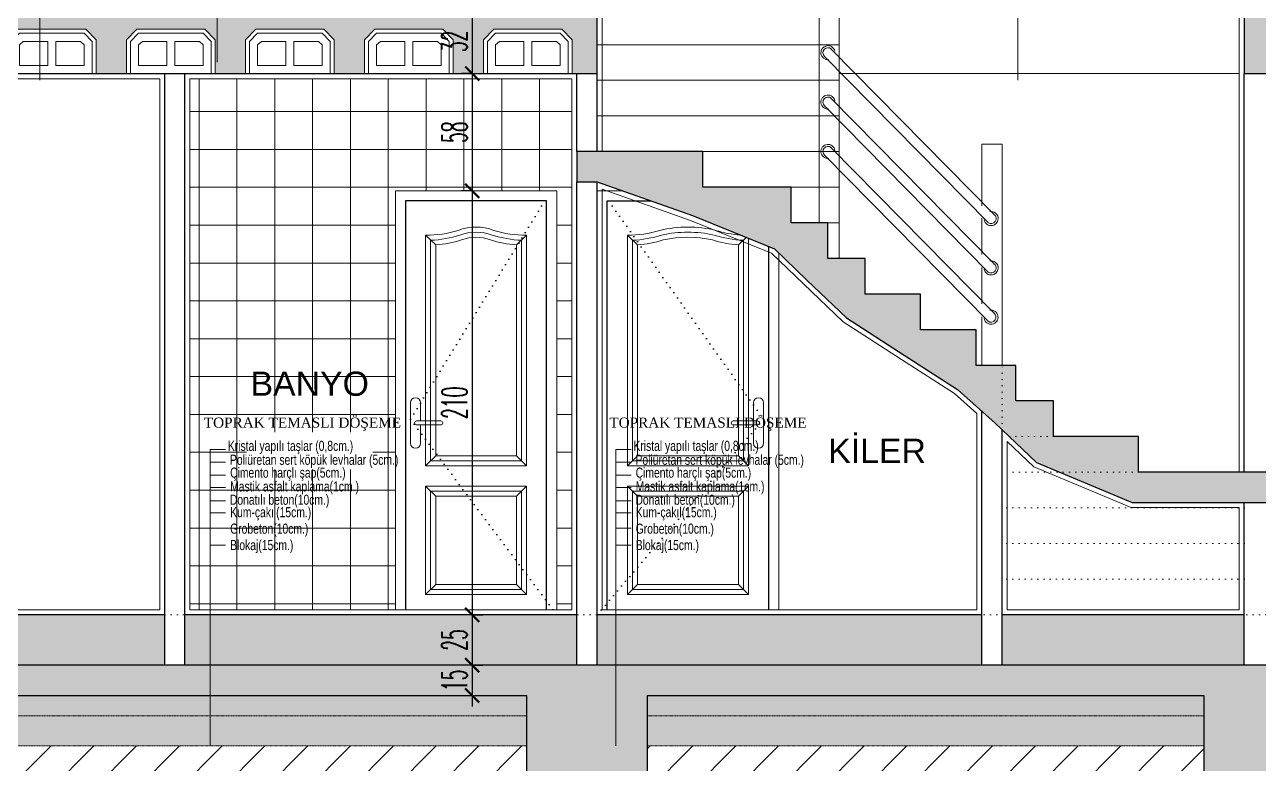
# Model space of a CAD drawing. Extents: x 775040 to 808375, y 4159409 to 4163651.
# Drawn here: x 792152 to 792764, y 4162005 to 4162371 of the extents above; entities that cross this region are included whole.
import ezdxf

# ---------------------------------------------------------------- set-up
doc = ezdxf.new("R2010")
doc.units = 0
doc.header["$MEASUREMENT"] = 0
doc.header["$PDMODE"] = 3
for name, pattern in [('ACAD_ISO07W100', [3, 0, -3]), ('DASHED2', [0.1875, 0.125, -0.0625]), ('DOT3', [0.06, 0, -0.06]), ('DUZ', [500, 500])]:
    doc.linetypes.add(name, pattern=pattern)
doc.layers.get('0').update_dxf_attribs({"linetype": 'DUZ'})
doc.layers.add('GÖRÜNÜŞ7', color=1, linetype='Continuous')
doc.layers.add('IZDOT', color=3, linetype='DOT3')
for name, color, linetype, lineweight in [('kapı', 3, 'Continuous', 9), ('Z_ duvar', 7, 'Continuous', 30), ('Z_asmolen', 53, 'Continuous', 9), ('Z_g3', 3, 'Continuous', 13), ('Z_izdot', 42, 'ACAD_ISO07W100', 9), ('Z_iç ölçü dikey', 111, 'Continuous', 25), ('Z_kesit döşeme', 5, 'Continuous', 30), ('Z_kolon tarama', 171, 'Continuous', 5), ('Z_sıva', 241, 'Continuous', 5), ('Z_tarama', 8, 'Continuous', 5), ('Z_yazı', 4, 'Continuous', 20)]:
    doc.layers.add(name, color=color, linetype=linetype, lineweight=lineweight)
doc.styles.add('10', font='swisscl.ttf', dxfattribs={"height": 10})
doc.styles.add('ARIAL', font='ariblk.ttf', dxfattribs={"height": 1})
doc.styles.add('OLCUIC', font='ROMANS.SHX', dxfattribs={"width": 0.5})
doc.styles.add('ÖLÇÜ', font='times.ttf', dxfattribs={"height": 15})
doc.dimstyles.new('ölçü 50', dxfattribs={"dimtxt": 12.5, "dimasz": 7, "dimexe": 5.3, "dimexo": 5, "dimgap": 2.5, "dimtad": 1, "dimdec": 0, "dimzin": 9, "dimdsep": 46, "dimtxsty": 'OLCUIC', "dimblk1": 'ARCHTICK', "dimblk2": 'ARCHTICK', "dimsah": 1, "dimcen": 0, "dimdle": 5.5, "dimadec": 0, "dimazin": 0, "dimtfac": 1, "dimtdec": 0, "dimtix": 1, "dimtofl": 0, "dimtmove": 1, "dimatfit": 3, "dimldrblk": 'ARCHTICK', "dimfxl": 0, "dimtolj": 1, "dimtzin": 0, "dimarcsym": 0})

# ---------------------------------------------------------------- blocks, each defined once
blk = doc.blocks.new('asbnm')
at = {"layer": 'Z_asmolen'}
for p, q in [((44128.83, -2548.34), (44123.66, -2553.51)), ((44129.66, -2550.34), (44125.66, -2554.34)), ((44162.49, -2548.34), (44128.83, -2548.34)), ((44161.66, -2550.34), (44129.66, -2550.34)), ((44161.66, -2550.34), (44165.66, -2554.34)), ((44162.49, -2548.34), (44167.66, -2553.51)), ((44187.83, -2548.34), (44182.66, -2553.51)), ((44188.66, -2550.34), (44184.66, -2554.34)), ((44221.49, -2548.34), (44187.83, -2548.34)), ((44220.66, -2550.34), (44188.66, -2550.34)), ((44220.66, -2550.34), (44224.66, -2554.34)), ((44221.49, -2548.34), (44226.66, -2553.51)), ((44123.66, -2570.34), (44123.66, -2553.51)), ((44125.66, -2570.34), (44125.66, -2554.34)), ((44131.43, -2554.34), (44129.66, -2556.07)), ((44129.66, -2566.34), (44129.66, -2556.07)), ((44143.66, -2554.34), (44131.43, -2554.34)), ((44143.66, -2554.34), (44143.66, -2566.34)), ((44159.76, -2554.34), (44147.66, -2554.34)), ((44147.66, -2554.34), (44147.66, -2566.34)), ((44159.76, -2554.34), (44161.66, -2556.01)), ((44161.66, -2566.34), (44161.66, -2556.01)), ((44165.66, -2570.34), (44165.66, -2554.34)), ((44167.66, -2570.34), (44167.66, -2553.51)), ((44182.66, -2570.34), (44182.66, -2553.51)), ((44184.66, -2570.34), (44184.66, -2554.34)), ((44190.43, -2554.34), (44188.66, -2556.07)), ((44188.66, -2566.34), (44188.66, -2556.07)), ((44202.66, -2554.34), (44190.43, -2554.34)), ((44202.66, -2554.34), (44202.66, -2566.34)), ((44218.76, -2554.34), (44206.66, -2554.34)), ((44206.66, -2554.34), (44206.66, -2566.34)), ((44218.76, -2554.34), (44220.66, -2556.01)), ((44220.66, -2566.34), (44220.66, -2556.01)), ((44224.66, -2570.34), (44224.66, -2554.34)), ((44226.66, -2570.34), (44226.66, -2553.51)), ((44143.66, -2566.34), (44129.66, -2566.34)), ((44161.66, -2566.34), (44147.66, -2566.34)), ((44202.66, -2566.34), (44188.66, -2566.34)), ((44220.66, -2566.34), (44206.66, -2566.34)), ((44167.66, -2570.34), (44123.66, -2570.34)), ((44226.66, -2570.34), (44182.66, -2570.34))]:
    blk.add_line(p, q, dxfattribs=at)
blk = doc.blocks.new('_ARCHTICK')
at = {"color": 0, "linetype": 'ByBlock', "const_width": 0.15}
blk.add_lwpolyline([(-0.5, -0.5), (0.5, 0.5)], dxfattribs=at)
blk = doc.blocks.new('*D1041')
at = {"layer": 'Defpoints', "color": 0, "linetype": 'Continuous', "transparency": 16777216}
for p in [(792374.01, 4162378.58), (792374.01, 4162346.58), (792374.01, 4162346.58)]:
    blk.add_point(p, dxfattribs=at)
at = {"layer": 'Z_iç ölçü dikey', "color": 0, "linetype": 'Continuous', "lineweight": -2, "transparency": 16777216}
for p, q in [((792374.01, 4162384.08), (792374.01, 4162341.08)), ((792374.01, 4162378.58), (792368.71, 4162378.58)), ((792374.01, 4162346.58), (792368.71, 4162346.58))]:
    blk.add_line(p, q, dxfattribs=at)
at = {"layer": 'Z_iç ölçü dikey', "color": 0, "linetype": 'Continuous', "lineweight": -2, "transparency": 16777216, "xscale": 7, "yscale": 7, "zscale": 7}
for p, rotation in [((792374.01, 4162378.58), 90), ((792374.01, 4162346.58), 270)]:
    blk.add_blockref('_ARCHTICK', p, dxfattribs=dict(at, rotation=rotation))
at = {"layer": 'Z_iç ölçü dikey', "color": 0, "linetype": 'Continuous', "transparency": 16777216, "insert": (792365.26, 4162362.58), "char_height": 12.5, "attachment_point": 5, "rotation": 90, "style": 'OLCUIC'}
blk.add_mtext('\\A1;32', dxfattribs=at)
blk = doc.blocks.new('*D1042')
at = {"layer": 'Defpoints', "color": 0, "linetype": 'Continuous', "transparency": 16777216}
for p in [(792374.01, 4162346.58), (792374.01, 4162288.58), (792375.92, 4162288.58)]:
    blk.add_point(p, dxfattribs=at)
at = {"layer": 'Z_iç ölçü dikey', "color": 0, "linetype": 'Continuous', "lineweight": -2, "transparency": 16777216}
for p, q in [((792374.01, 4162346.58), (792368.71, 4162346.58)), ((792374.01, 4162352.08), (792374.01, 4162283.08)), ((792374.01, 4162288.58), (792368.71, 4162288.58))]:
    blk.add_line(p, q, dxfattribs=at)
at = {"layer": 'Z_iç ölçü dikey', "color": 0, "linetype": 'Continuous', "lineweight": -2, "transparency": 16777216, "xscale": 7, "yscale": 7, "zscale": 7}
for p, rotation in [((792374.01, 4162346.58), 90), ((792374.01, 4162288.58), 270)]:
    blk.add_blockref('_ARCHTICK', p, dxfattribs=dict(at, rotation=rotation))
at = {"layer": 'Z_iç ölçü dikey', "color": 0, "linetype": 'Continuous', "transparency": 16777216, "insert": (792365.26, 4162317.58), "char_height": 12.5, "attachment_point": 5, "rotation": 90, "style": 'OLCUIC'}
blk.add_mtext('\\A1;58', dxfattribs=at)
blk = doc.blocks.new('*D1043')
at = {"layer": 'Defpoints', "color": 0, "linetype": 'Continuous', "transparency": 16777216}
for p in [(792375.92, 4162288.58), (792373.19, 4162078.58), (792374.01, 4162078.58)]:
    blk.add_point(p, dxfattribs=at)
at = {"layer": 'Z_iç ölçü dikey', "color": 0, "linetype": 'Continuous', "lineweight": -2, "transparency": 16777216}
for p, q in [((792374.01, 4162294.08), (792374.01, 4162073.08)), ((792374.01, 4162288.58), (792368.71, 4162288.58)), ((792374.01, 4162078.58), (792379.31, 4162078.58))]:
    blk.add_line(p, q, dxfattribs=at)
at = {"layer": 'Z_iç ölçü dikey', "color": 0, "linetype": 'Continuous', "lineweight": -2, "transparency": 16777216, "xscale": 7, "yscale": 7, "zscale": 7}
for p, rotation in [((792374.01, 4162288.58), 90), ((792374.01, 4162078.58), 270)]:
    blk.add_blockref('_ARCHTICK', p, dxfattribs=dict(at, rotation=rotation))
at = {"layer": 'Z_iç ölçü dikey', "color": 0, "linetype": 'Continuous', "transparency": 16777216, "insert": (792365.26, 4162183.58), "char_height": 12.5, "attachment_point": 5, "rotation": 90, "style": 'OLCUIC'}
blk.add_mtext('\\A1;210', dxfattribs=at)
blk = doc.blocks.new('*D1044')
at = {"layer": 'Defpoints', "color": 0, "linetype": 'Continuous', "transparency": 16777216}
for p in [(792373.19, 4162078.58), (792373.19, 4162053.58), (792374.01, 4162053.58)]:
    blk.add_point(p, dxfattribs=at)
at = {"layer": 'Z_iç ölçü dikey', "color": 0, "linetype": 'Continuous', "lineweight": -2, "transparency": 16777216}
for p, q in [((792374.01, 4162084.08), (792374.01, 4162048.08)), ((792374.01, 4162078.58), (792379.31, 4162078.58)), ((792374.01, 4162053.58), (792379.31, 4162053.58))]:
    blk.add_line(p, q, dxfattribs=at)
at = {"layer": 'Z_iç ölçü dikey', "color": 0, "linetype": 'Continuous', "lineweight": -2, "transparency": 16777216, "xscale": 7, "yscale": 7, "zscale": 7}
for p, rotation in [((792374.01, 4162078.58), 90), ((792374.01, 4162053.58), 270)]:
    blk.add_blockref('_ARCHTICK', p, dxfattribs=dict(at, rotation=rotation))
at = {"layer": 'Z_iç ölçü dikey', "color": 0, "linetype": 'Continuous', "transparency": 16777216, "insert": (792365.26, 4162066.08), "char_height": 12.5, "attachment_point": 5, "rotation": 90, "style": 'OLCUIC'}
blk.add_mtext('\\A1;25', dxfattribs=at)
blk = doc.blocks.new('*D1045')
at = {"layer": 'Defpoints', "color": 0, "linetype": 'Continuous', "transparency": 16777216}
for p in [(792373.19, 4162053.58), (792373.19, 4162038.58), (792374.01, 4162038.58)]:
    blk.add_point(p, dxfattribs=at)
at = {"layer": 'Z_iç ölçü dikey', "color": 0, "linetype": 'Continuous', "lineweight": -2, "transparency": 16777216}
for p, q in [((792374.01, 4162059.08), (792374.01, 4162033.08)), ((792374.01, 4162053.58), (792379.31, 4162053.58)), ((792374.01, 4162038.58), (792379.31, 4162038.58))]:
    blk.add_line(p, q, dxfattribs=at)
at = {"layer": 'Z_iç ölçü dikey', "color": 0, "linetype": 'Continuous', "lineweight": -2, "transparency": 16777216, "xscale": 7, "yscale": 7, "zscale": 7}
for p, rotation in [((792374.01, 4162053.58), 90), ((792374.01, 4162038.58), 270)]:
    blk.add_blockref('_ARCHTICK', p, dxfattribs=dict(at, rotation=rotation))
at = {"layer": 'Z_iç ölçü dikey', "color": 0, "linetype": 'Continuous', "transparency": 16777216, "insert": (792365.26, 4162046.08), "char_height": 12.5, "attachment_point": 5, "rotation": 90, "style": 'OLCUIC'}
blk.add_mtext('\\A1;15', dxfattribs=at)

msp = doc.modelspace()

# ---------------------------------------------------------------- hatches: boundary and pattern name
at = {"layer": 'Z_kolon tarama'}
h = msp.add_hatch(dxfattribs=at)
h.set_pattern_fill('ANSI33', color=256, scale=15, style=0)
h.set_pattern_definition([(45, (-7652.6387, -8497.4834), (-2.6516504294, 2.6516504294), []), (45, (-7649.987, -8497.4834), (-2.6516504294, 2.6516504294), [1.875, -0.9375])])
h.paths.add_polyline_path([(792776.81, 4162368.58), (792810.46, 4162368.58), (792815.64, 4162363.41), (792815.64, 4162346.58), (792830.64, 4162346.58), (792830.64, 4162363.41), (792835.81, 4162368.58), (792869.46, 4162368.58), (792874.64, 4162363.41), (792874.64, 4162346.58), (792889.64, 4162346.58), (792889.64, 4162363.41), (792894.81, 4162368.58), (792928.46, 4162368.58), (792933.64, 4162363.41), (792933.64, 4162346.58), (792948.64, 4162346.58), (792948.64, 4162363.41), (792953.81, 4162368.58), (792987.46, 4162368.58), (792992.64, 4162363.41), (792992.64, 4162346.58), (793007.64, 4162346.58), (793007.64, 4162363.41), (793012.81, 4162368.58), (793046.46, 4162368.58), (793051.64, 4162363.41), (793051.64, 4162346.58), (793066.64, 4162346.58), (793066.64, 4162363.41), (793071.81, 4162368.58), (793105.46, 4162368.58), (793110.64, 4162363.41), (793110.64, 4162346.58), (793125.64, 4162346.58), (793125.64, 4162363.41), (793130.81, 4162368.58), (793164.46, 4162368.58), (793169.64, 4162363.41), (793169.64, 4162346.58), (793184.64, 4162346.58), (793184.64, 4162363.41), (793189.81, 4162368.58), (793223.46, 4162368.58), (793228.64, 4162363.41), (793228.64, 4162346.58), (793243.64, 4162346.58), (793243.64, 4162363.41), (793248.81, 4162368.58), (793282.46, 4162368.58), (793287.64, 4162363.41), (793287.64, 4162346.58), (793302.64, 4162346.58), (793302.64, 4162363.41), (793307.81, 4162368.58), (793341.46, 4162368.58), (793346.64, 4162363.41), (793346.64, 4162346.58), (793361.64, 4162346.58), (793361.64, 4162363.41), (793366.81, 4162368.58), (793400.46, 4162368.58), (793405.64, 4162363.41), (793405.64, 4162346.58), (793420.64, 4162346.58), (793420.64, 4162363.41), (793425.81, 4162368.58), (793459.46, 4162368.58), (793464.64, 4162363.41), (793464.64, 4162346.58), (793479.64, 4162346.58), (793479.64, 4162363.41), (793484.81, 4162368.58), (793518.46, 4162368.58), (793523.64, 4162363.41), (793523.64, 4162346.58), (793538.64, 4162346.58), (793538.64, 4162363.41), (793543.81, 4162368.58), (793577.46, 4162368.58), (793582.64, 4162363.41), (793582.64, 4162346.58), (793597.64, 4162346.58), (793597.64, 4162363.41), (793602.81, 4162368.58), (793636.46, 4162368.58), (793641.64, 4162363.41), (793641.64, 4162346.58), (793656.64, 4162346.58), (793656.64, 4162378.58), (792756.64, 4162378.58), (792756.64, 4162346.58), (792771.64, 4162346.58), (792771.64, 4162363.41)])
h.paths.add_polyline_path([(792435.92, 4162378.58), (791656.64, 4162378.58), (791656.64, 4162346.58), (791671.64, 4162346.58), (791671.64, 4162363.41), (791676.81, 4162368.58), (791710.46, 4162368.58), (791715.64, 4162363.41), (791715.64, 4162346.58), (791730.64, 4162346.58), (791730.64, 4162363.41), (791735.81, 4162368.58), (791769.46, 4162368.58), (791774.64, 4162363.41), (791774.64, 4162346.58), (791789.64, 4162346.58), (791789.64, 4162363.41), (791794.81, 4162368.58), (791828.46, 4162368.58), (791833.64, 4162363.41), (791833.64, 4162346.58), (791848.64, 4162346.58), (791848.64, 4162363.41), (791853.81, 4162368.58), (791887.46, 4162368.58), (791892.64, 4162363.41), (791892.64, 4162346.58), (791907.64, 4162346.58), (791907.64, 4162363.41), (791912.81, 4162368.58), (791946.46, 4162368.58), (791951.64, 4162363.41), (791951.64, 4162346.58), (791966.64, 4162346.58), (791966.64, 4162363.41), (791971.81, 4162368.58), (792005.46, 4162368.58), (792010.64, 4162363.41), (792010.64, 4162346.58), (792025.64, 4162346.58), (792025.64, 4162363.41), (792030.81, 4162368.58), (792064.46, 4162368.58), (792069.64, 4162363.41), (792069.64, 4162346.58), (792084.64, 4162346.58), (792084.64, 4162363.41), (792089.81, 4162368.58), (792123.46, 4162368.58), (792128.64, 4162363.41), (792128.64, 4162346.58), (792143.64, 4162346.58), (792143.64, 4162363.41), (792148.81, 4162368.58), (792182.46, 4162368.58), (792187.64, 4162363.41), (792187.64, 4162346.58), (792202.64, 4162346.58), (792202.64, 4162363.41), (792207.81, 4162368.58), (792241.46, 4162368.58), (792246.64, 4162363.41), (792246.64, 4162346.58), (792261.64, 4162346.58), (792261.64, 4162363.41), (792266.81, 4162368.58), (792300.46, 4162368.58), (792305.64, 4162363.41), (792305.64, 4162346.58), (792320.64, 4162346.58), (792320.64, 4162363.41), (792325.81, 4162368.58), (792359.46, 4162368.58), (792364.64, 4162363.41), (792364.64, 4162346.58), (792379.64, 4162346.58), (792379.64, 4162363.41), (792384.81, 4162368.58), (792418.46, 4162368.58), (792423.64, 4162363.41), (792423.64, 4162346.58), (792435.92, 4162346.58)])
h.paths.add_polyline_path([(792488.36, 4162307.99), (792425.92, 4162307.99), (792425.92, 4162292.99), (792435.92, 4162292.99), (792483.16, 4162276.27), (792523.78, 4162259.88), (792539.92, 4162244.24), (792559.51, 4162225.56), (792588.16, 4162207.14), (792614.61, 4162190.14), (792633.28, 4162173.43), (792653.73, 4162154.04), (792701.18, 4162134.17), (792781.64, 4162134.17), (792781.64, 4162149.17), (792704.19, 4162149.17), (792704.19, 4162166.82), (792662.06, 4162166.82), (792662.06, 4162184.46), (792643.45, 4162184.46), (792643.45, 4162202.11), (792623.73, 4162202.11), (792623.73, 4162219.76), (792596.28, 4162219.76), (792596.28, 4162237.4), (792568.82, 4162237.4), (792568.82, 4162255.05), (792550.32, 4162255.05), (792550.32, 4162272.7), (792532.11, 4162272.7), (792532.11, 4162290.34), (792488.36, 4162290.34)])
h.paths.add_polyline_path([(792460.92, 4162038.58), (792736.64, 4162038.58), (792736.64, 4161978.58), (792796.64, 4161978.58), (792796.64, 4162038.58), (793596.64, 4162038.58), (793596.64, 4161978.58), (793656.64, 4161978.58), (793656.64, 4162053.58), (791656.64, 4162053.58), (791656.64, 4161978.58), (791716.64, 4161978.58), (791716.64, 4162038.58), (792400.92, 4162038.58), (792400.92, 4161978.58), (792460.92, 4161978.58)])
at = {"layer": 'Z_tarama'}
h = msp.add_hatch(dxfattribs=at)
h.set_pattern_fill('ANSI38', color=256, scale=30, style=0)
h.set_pattern_definition([(45, (-7652.6387, -8497.4834), (-2.6516504294, 2.6516504294), []), (135, (-7652.6387, -8497.4834), (-7.9549512883, 2.6516504294), [9.375, -5.625])])
h.paths.add_polyline_path([(792221.64, 4162078.58), (791681.64, 4162078.58), (791681.64, 4162053.58), (792221.64, 4162053.58)])
h.paths.add_polyline_path([(792425.92, 4162078.58), (792231.64, 4162078.58), (792231.64, 4162053.58), (792425.92, 4162053.58)])
h.paths.add_polyline_path([(792626.64, 4162078.58), (792435.92, 4162078.58), (792435.92, 4162053.58), (792626.64, 4162053.58)])
h.paths.add_polyline_path([(792756.64, 4162078.58), (792636.64, 4162078.58), (792636.64, 4162053.58), (792756.64, 4162053.58)])
h.paths.add_polyline_path([(792896.64, 4162078.58), (792781.64, 4162078.58), (792781.64, 4162053.58), (792896.64, 4162053.58)])
h.paths.add_polyline_path([(793056.64, 4162078.58), (792906.64, 4162078.58), (792906.64, 4162053.58), (793056.64, 4162053.58)])
h.paths.add_polyline_path([(793206.64, 4162078.58), (793066.64, 4162078.58), (793066.64, 4162053.58), (793206.64, 4162053.58)])
h.paths.add_polyline_path([(793531.64, 4162078.58), (793216.64, 4162078.58), (793216.64, 4162053.58), (793531.64, 4162053.58)])
at = {"layer": 'Z_tarama', "ltscale": 50}
h = msp.add_hatch(dxfattribs=at)
h.set_pattern_fill('AR-HBONE', color=256, scale=0.7, style=0)
h.set_pattern_definition([(45, (-7652.6387, -8497.4834), (3e-16, 3.9597979746), [8.4, -2.8]), (135, (-7650.6588, -8495.5035), (3e-16, 3.9597979746), [8.4, -2.8])])
h.paths.add_polyline_path([(792400.92, 4162038.58), (791716.64, 4162038.58), (791716.64, 4162028.58), (792400.92, 4162028.58)])
h.paths.add_polyline_path([(792736.64, 4162038.58), (792460.92, 4162038.58), (792460.92, 4162028.58), (792736.64, 4162028.58)])
h.paths.add_polyline_path([(793596.64, 4162038.58), (792796.64, 4162038.58), (792796.64, 4162028.58), (793596.64, 4162028.58)])
at = {"layer": 'Z_tarama'}
h = msp.add_hatch(dxfattribs=at)
h.set_pattern_fill('ANSI31', color=256, scale=120, style=0)
h.set_pattern_definition([(45, (-7652.639, -8497.483), (-10.60660172, 10.60660172), [])])
h.paths.add_polyline_path([(791656.64, 4162028.58), (791120.79, 4162028.58), (791120.79, 4161908.58), (794036.47, 4161908.58), (794036.47, 4162028.58), (793656.64, 4162028.58), (793656.64, 4161978.58), (793596.64, 4161978.58), (793596.64, 4162013.58), (792796.64, 4162013.58), (792796.64, 4161978.58), (792736.64, 4161978.58), (792736.64, 4162013.58), (792460.92, 4162013.58), (792460.92, 4161978.58), (792400.92, 4161978.58), (792400.92, 4162013.58), (791716.64, 4162013.58), (791716.64, 4161978.58), (791656.64, 4161978.58)])
at = {"layer": 'Z_tarama', "linetype": 'DASHED2'}
h = msp.add_hatch(dxfattribs=at)
h.set_pattern_fill('EARTH', color=256, scale=25, angle=45, style=0)
h.set_pattern_definition([(45, (-7652.6387, -8497.4834), (9e-16, 8.838834765), [6.25, -6.25]), (45, (-7654.296, -8495.826), (9e-16, 8.838834765), [6.25, -6.25]), (45, (-7655.953, -8494.169), (9e-16, 8.838834765), [6.25, -6.25]), (135, (-7655.953, -8493.064), (-8.838834765, 9e-16), [6.25, -6.25]), (135, (-7654.296, -8491.4067), (-8.838834765, 9e-16), [6.25, -6.25]), (135, (-7652.6387, -8489.7494), (-8.838834765, 9e-16), [6.25, -6.25])])
h.paths.add_polyline_path([(793596.64, 4162028.58), (792796.64, 4162028.58), (792796.64, 4162013.58), (793596.64, 4162013.58)])
h.paths.add_polyline_path([(792736.64, 4162028.58), (792460.92, 4162028.58), (792460.92, 4162013.58), (792736.64, 4162013.58)])
h.paths.add_polyline_path([(792400.92, 4162028.58), (791716.64, 4162028.58), (791716.64, 4162013.58), (792400.92, 4162013.58)])

# ---------------------------------------------------------------- linework, layer by layer
at = {"layer": 'GÖRÜNÜŞ7', "color": 21}
for points in [[(792410.92, 4162081.08), (792410.92, 4162283.58), (792340.92, 4162283.58), (792340.92, 4162081.08)], [(792440.92, 4162081.08), (792440.92, 4162283.58), (792462.5, 4162283.58)], [(792520.92, 4162261.04), (792520.92, 4162081.08)]]:
    msp.add_lwpolyline(points, dxfattribs=at)
at = {"layer": 'IZDOT', "ltscale": 50}
for points in [[(792408.42, 4162281.08), (792343.42, 4162175.42), (792415.92, 4162078.58)], [(792443.42, 4162281.08), (792518.42, 4162175.42), (792435.92, 4162078.58)]]:
    msp.add_lwpolyline(points, dxfattribs=at)
at = {"layer": 'kapı', "color": 8}
for p, q in [((792350.92, 4162266.56), (792355.92, 4162261.73)), ((792400.92, 4162266.56), (792395.92, 4162261.73)), ((792450.92, 4162266.56), (792455.92, 4162261.73)), ((792509.83, 4162265.51), (792505.92, 4162261.73)), ((792343.42, 4162183.58), (792343.42, 4162163.58)), ((792348.42, 4162183.58), (792348.42, 4162174.58)), ((792513.42, 4162183.58), (792513.42, 4162174.58)), ((792518.42, 4162183.58), (792518.42, 4162163.58)), ((792346.42, 4162174.58), (792358.42, 4162174.58)), ((792346.42, 4162172.58), (792358.42, 4162172.58)), ((792348.42, 4162172.58), (792348.42, 4162163.58)), ((792515.42, 4162174.58), (792503.42, 4162174.58)), ((792515.42, 4162172.58), (792503.42, 4162172.58)), ((792513.42, 4162172.58), (792513.42, 4162163.58)), ((792355.92, 4162157.33), (792350.92, 4162152.33)), ((792395.92, 4162157.33), (792400.92, 4162152.33)), ((792455.92, 4162157.33), (792450.92, 4162152.33)), ((792505.92, 4162157.33), (792510.92, 4162152.33)), ((792355.92, 4162137.33), (792350.92, 4162142.33)), ((792395.92, 4162137.33), (792400.92, 4162142.33)), ((792455.92, 4162137.33), (792450.92, 4162142.33)), ((792505.92, 4162137.33), (792510.92, 4162142.33)), ((792355.92, 4162093.58), (792350.92, 4162088.58)), ((792395.92, 4162093.58), (792400.92, 4162088.58)), ((792455.92, 4162093.58), (792450.92, 4162088.58)), ((792505.92, 4162093.58), (792510.92, 4162088.58))]:
    msp.add_line(p, q, dxfattribs=at)
at = {"layer": 'kapı', "color": 4}
for points in [[(792415.92, 4162081.08), (792415.92, 4162288.58), (792335.92, 4162288.58), (792335.92, 4162081.08)], [(792435.92, 4162081.08), (792435.92, 4162288.58), (792448.38, 4162288.58)], [(792525.92, 4162257.81), (792525.92, 4162081.08)]]:
    msp.add_lwpolyline(points, dxfattribs=at)
at = {"layer": 'kapı', "color": 8}
for points in [[(792350.92, 4162152.33), (792400.92, 4162152.33), (792400.92, 4162266.56, -0.080625), (792384.77, 4162268.98, 0.179597), (792367.07, 4162268.98, -0.080569), (792350.92, 4162266.56)], [(792355.92, 4162157.33), (792395.92, 4162157.33), (792395.92, 4162261.73, -0.058444), (792383.12, 4162264.26, 0.18226), (792368.71, 4162264.26, -0.058407), (792355.92, 4162261.73)], [(792505.92, 4162157.33), (792455.92, 4162157.33), (792455.92, 4162261.73, 0.058444), (792468.71, 4162264.26, -0.107611), (792493.12, 4162264.26, 0.058407), (792505.92, 4162261.73)]]:
    msp.add_lwpolyline(points, format="xyb", close=True, dxfattribs=at)
at = {"layer": 'kapı', "color": 9}
for points in [[(792353.42, 4162154.83), (792398.42, 4162154.83), (792398.42, 4162264.09, -0.069005), (792383.95, 4162266.62, 0.180835), (792367.89, 4162266.62, -0.06896), (792353.42, 4162264.09)], [(792508.42, 4162154.83), (792453.42, 4162154.83), (792453.42, 4162264.09, 0.069005), (792467.89, 4162266.62, -0.111446), (792493.95, 4162266.62, 0.06896), (792508.42, 4162264.09)]]:
    msp.add_lwpolyline(points, format="xyb", close=True, dxfattribs=at)
at = {"layer": 'kapı', "color": 8}
msp.add_lwpolyline([(792510.92, 4162265.07), (792510.92, 4162152.33), (792450.92, 4162152.33), (792450.92, 4162266.56, 0.080625), (792467.07, 4162268.98, -0.114756), (792494.76, 4162268.98, 0.061083), (792506.96, 4162266.67, 0.061083)], format="xyb", dxfattribs=at)
for points in [[(792350.92, 4162142.33), (792350.92, 4162088.58), (792400.92, 4162088.58), (792400.92, 4162142.33), (792350.92, 4162142.33)], [(792510.92, 4162142.33), (792510.92, 4162088.58), (792450.92, 4162088.58), (792450.92, 4162142.33), (792510.92, 4162142.33)]]:
    msp.add_lwpolyline(points, dxfattribs=at)
at = {"layer": 'kapı', "color": 9}
for points in [[(792353.42, 4162139.83), (792353.42, 4162091.08), (792398.42, 4162091.08), (792398.42, 4162139.83)], [(792508.42, 4162139.83), (792508.42, 4162091.08), (792453.42, 4162091.08), (792453.42, 4162139.83)]]:
    msp.add_lwpolyline(points, close=True, dxfattribs=at)
at = {"layer": 'kapı', "color": 8}
for points in [[(792355.92, 4162137.33), (792355.92, 4162093.58), (792395.92, 4162093.58), (792395.92, 4162137.33)], [(792505.92, 4162137.33), (792505.92, 4162093.58), (792455.92, 4162093.58), (792455.92, 4162137.33)]]:
    msp.add_lwpolyline(points, close=True, dxfattribs=at)
for centre, radius, start, end in [((792345.92, 4162183.58), 2.5, 0, 180), ((792515.92, 4162183.58), 2.5, 0, 180), ((792346.42, 4162173.58), 1, 90, 270), ((792358.42, 4162173.58), 1, 270, 90), ((792503.42, 4162173.58), 1, 90, 270), ((792515.42, 4162173.58), 1, 270, 90), ((792345.92, 4162163.58), 2.5, 180, 0), ((792515.92, 4162163.58), 2.5, 180, 0)]:
    msp.add_arc(centre, radius, start, end, dxfattribs=at)
at = {"layer": 'Z_ duvar', "linetype": 'Continuous'}
for p, q in [((792221.64, 4162053.58), (792221.64, 4162346.58)), ((792231.64, 4162053.58), (792231.64, 4162346.58)), ((792425.92, 4162307.99), (792425.92, 4162346.58)), ((792435.92, 4162307.99), (792435.92, 4162346.58)), ((792756.64, 4162149.17), (792756.64, 4162346.58)), ((792425.92, 4162053.58), (792425.92, 4162292.99)), ((792435.92, 4162053.58), (792435.92, 4162292.99)), ((792626.64, 4162053.58), (792626.64, 4162179.38)), ((792636.64, 4162053.58), (792636.64, 4162170.25)), ((792756.64, 4162053.58), (792756.64, 4162134.17))]:
    msp.add_line(p, q, dxfattribs=at)
at = {"layer": 'Z_g3'}
for p, q in [((792247.61, 4162444.51), (792247.61, 4162352.24)), ((792159.71, 4162435.62), (792159.71, 4162343.35)), ((792644.52, 4162435.62), (792644.52, 4162343.35)), ((792551.84, 4162358.96), (792632.64, 4162276.87)), ((792548.63, 4162355.14), (792629.76, 4162272.78)), ((792551.61, 4162334.67), (792632.64, 4162252.43)), ((792548.62, 4162330.7), (792629.76, 4162248.34)), ((792551.84, 4162310.08), (792632.73, 4162227.97)), ((792548.63, 4162306.26), (792629.7, 4162223.94)), ((792251.82, 4162160.37), (792244.15, 4162160.37)), ((792244.15, 4162160.37), (792244.15, 4162013.58)), ((792452.83, 4162160.37), (792445.15, 4162160.37)), ((792445.15, 4162160.37), (792445.15, 4162013.58)), ((792251.82, 4162154.23), (792244.15, 4162154.23)), ((792452.83, 4162154.23), (792445.15, 4162154.23)), ((792251.82, 4162147.73), (792244.15, 4162147.73)), ((792452.83, 4162147.73), (792445.15, 4162147.73)), ((792251.82, 4162141.59), (792244.15, 4162141.59)), ((792452.83, 4162141.59), (792445.15, 4162141.59)), ((792251.82, 4162135.03), (792244.15, 4162135.03)), ((792452.83, 4162135.03), (792445.15, 4162135.03)), ((792251.82, 4162129.13), (792244.15, 4162129.13)), ((792452.83, 4162129.13), (792445.15, 4162129.13)), ((792251.82, 4162121.4), (792244.15, 4162121.4)), ((792452.83, 4162121.4), (792445.15, 4162121.4)), ((792251.82, 4162112.99), (792244.15, 4162112.99)), ((792452.83, 4162112.99), (792445.15, 4162112.99))]:
    msp.add_line(p, q, dxfattribs=at)
at = {"layer": 'Z_g3', "linetype": 'Continuous'}
for p, q in [((792555.92, 4162255.05), (792555.92, 4162378.58)), ((792435.92, 4162360.93), (792555.92, 4162360.93)), ((792555.92, 4162346.58), (792754.14, 4162346.58)), ((792435.92, 4162343.29), (792555.92, 4162343.29)), ((792435.92, 4162325.64), (792555.92, 4162325.64)), ((792488.36, 4162307.99), (792555.92, 4162307.99)), ((792532.11, 4162290.34), (792555.92, 4162290.34)), ((792550.32, 4162272.7), (792555.92, 4162272.7))]:
    msp.add_line(p, q, dxfattribs=at)
at = {"layer": 'Z_g3'}
for points in [[(792545.92, 4162272.7), (792545.92, 4162382.31), (792555.92, 4162382.31), (792555.92, 4162356.25)], [(792555.92, 4162350.29), (792555.92, 4162331.55)], [(792555.92, 4162325.85), (792555.92, 4162307.37)], [(792636.64, 4162202.11), (792636.64, 4162311.61), (792626.64, 4162311.61), (792626.64, 4162281.08)], [(792555.92, 4162301.41), (792555.92, 4162272.7)], [(792626.64, 4162274.97), (792626.64, 4162257.04)], [(792626.64, 4162250.53), (792626.64, 4162232.65)], [(792626.64, 4162226.09), (792626.64, 4162202.11)]]:
    msp.add_lwpolyline(points, dxfattribs=at)
for centre, radius, start, end in [((792550.34, 4162356.96), 3.5, 11.85431, 276.01267), ((792550.34, 4162356.96), 2.5, 49.64862, 226.75382), ((792550.34, 4162332.52), 3.5, 6.96233, 276.01267), ((792550.34, 4162332.52), 2.5, 49.64862, 226.75382), ((792550.34, 4162308.08), 3.5, 6.96233, 276.01267), ((792550.34, 4162308.08), 2.5, 49.64862, 226.75382), ((792631.2, 4162274.82), 3.5, 190.50515, 99.33577), ((792631.2, 4162274.82), 2.5, 234.92046, 54.92046), ((792631.2, 4162250.38), 3.5, 190.50515, 99.33577), ((792631.2, 4162250.38), 2.5, 234.92046, 54.92046), ((792631.13, 4162225.99), 3.5, 190.50515, 99.33577), ((792631.12, 4162226.02), 2.52, 235.38254, 54.4185)]:
    msp.add_arc(centre, radius, start, end, dxfattribs=at)
at = {"layer": 'Z_izdot'}
for p, q in [((792636.64, 4162170.25), (792636.64, 4162202.11)), ((792662.06, 4162166.82), (792636.64, 4162166.82)), ((792704.19, 4162149.17), (792636.64, 4162149.17)), ((792756.64, 4162131.52), (792636.64, 4162131.52)), ((792756.64, 4162113.87), (792636.64, 4162113.87)), ((792756.64, 4162096.23), (792636.64, 4162096.23)), ((793945.29, 4162078.58), (790689.98, 4162078.58))]:
    msp.add_line(p, q, dxfattribs=at)
at = {"layer": 'Z_kesit döşeme', "linetype": 'Continuous'}
for p, q in [((792221.64, 4162078.58), (791681.64, 4162078.58)), ((792425.92, 4162078.58), (792231.64, 4162078.58)), ((792626.64, 4162078.58), (792435.92, 4162078.58)), ((792756.64, 4162078.58), (792636.64, 4162078.58))]:
    msp.add_line(p, q, dxfattribs=at)
for points in [[(792435.92, 4162378.58), (791656.64, 4162378.58), (791656.64, 4162346.58), (792435.92, 4162346.58)], [(792756.64, 4162346.58), (793656.64, 4162346.58), (793656.64, 4162378.58), (792756.64, 4162378.58)], [(793656.64, 4162053.58), (791656.64, 4162053.58), (791656.64, 4161978.58), (791716.64, 4161978.58), (791716.64, 4162038.58), (792400.92, 4162038.58), (792400.92, 4161978.58), (792460.92, 4161978.58), (792460.92, 4162038.58), (792736.64, 4162038.58), (792736.64, 4161978.58), (792796.64, 4161978.58), (792796.64, 4162038.58), (793596.64, 4162038.58), (793596.64, 4161978.58), (793656.64, 4161978.58)]]:
    msp.add_lwpolyline(points, close=True, dxfattribs=at)
for points in [[(792425.92, 4162307.99), (792425.92, 4162292.99), (792435.92, 4162292.99), (792483.16, 4162276.27), (792523.78, 4162259.88), (792539.92, 4162244.24), (792559.51, 4162225.56), (792588.16, 4162207.14), (792614.61, 4162190.14), (792633.28, 4162173.43), (792653.73, 4162154.04), (792701.18, 4162134.17), (792781.64, 4162134.17)], [(792781.64, 4162149.17), (792704.19, 4162149.17), (792704.19, 4162166.82), (792662.06, 4162166.82), (792662.06, 4162184.46), (792643.45, 4162184.46), (792643.45, 4162202.11), (792623.73, 4162202.11), (792623.73, 4162219.76), (792596.28, 4162219.76), (792596.28, 4162237.4), (792568.82, 4162237.4), (792568.82, 4162255.05), (792550.32, 4162255.05), (792550.32, 4162272.7), (792532.11, 4162272.7), (792532.11, 4162290.34), (792488.36, 4162290.34), (792488.36, 4162307.99), (792425.92, 4162307.99)]]:
    msp.add_lwpolyline(points, dxfattribs=at)
at = {"layer": 'Z_sıva', "linetype": 'Continuous'}
for p, q in [((792438.42, 4162307.99), (792438.42, 4162688.58)), ((792754.14, 4162149.17), (792754.14, 4162688.58)), ((792754.14, 4162131.52), (792754.14, 4162131.67))]:
    msp.add_line(p, q, dxfattribs=at)
for points in [[(792219.14, 4162344.08), (791684.14, 4162344.08), (791684.14, 4162081.08), (792219.14, 4162081.08)], [(792423.42, 4162292.99), (792423.42, 4162307.99), (792423.42, 4162344.08), (792234.14, 4162344.08), (792234.14, 4162081.08), (792423.42, 4162081.08)], [(792624.14, 4162178.26), (792613.09, 4162188.14), (792586.81, 4162205.04), (792557.96, 4162223.59), (792538.19, 4162242.43), (792522.39, 4162257.75), (792482.27, 4162273.93), (792438.42, 4162289.45), (792438.42, 4162081.08), (792624.14, 4162081.08)], [(792754.14, 4162131.67), (792700.67, 4162131.67), (792652.34, 4162151.91), (792639.14, 4162164.43), (792639.14, 4162081.08), (792754.14, 4162081.08)]]:
    msp.add_lwpolyline(points, close=True, dxfattribs=at)
at = {"layer": 'Z_tarama'}
for p, q in [((792238.67, 4162081.08), (792238.67, 4162344.08)), ((792257.42, 4162081.08), (792257.42, 4162344.08)), ((792276.17, 4162169), (792276.17, 4162344.08)), ((792294.92, 4162169), (792294.92, 4162344.08)), ((792313.67, 4162169), (792313.67, 4162344.08)), ((792332.42, 4162081.08), (792332.42, 4162344.08)), ((792351.17, 4162288.58), (792351.17, 4162344.08)), ((792369.92, 4162288.58), (792369.92, 4162344.08)), ((792388.67, 4162288.58), (792388.67, 4162344.08)), ((792407.42, 4162288.58), (792407.42, 4162344.08)), ((792423.42, 4162327.79), (792234.14, 4162327.79)), ((792423.42, 4162309.04), (792234.14, 4162309.04)), ((792423.42, 4162290.29), (792234.14, 4162290.29)), ((792335.92, 4162271.54), (792234.14, 4162271.54)), ((792423.42, 4162271.54), (792415.92, 4162271.54)), ((792335.92, 4162252.79), (792234.14, 4162252.79)), ((792423.42, 4162252.79), (792415.92, 4162252.79)), ((792335.92, 4162234.04), (792234.14, 4162234.04)), ((792423.42, 4162234.04), (792415.92, 4162234.04)), ((792335.92, 4162215.29), (792234.14, 4162215.29)), ((792423.42, 4162215.29), (792415.92, 4162215.29)), ((792335.92, 4162196.54), (792234.14, 4162196.54)), ((792423.42, 4162196.54), (792415.92, 4162196.54)), ((792335.92, 4162177.79), (792234.14, 4162177.79)), ((792423.42, 4162177.79), (792415.92, 4162177.79)), ((792262.13, 4162159.04), (792234.14, 4162159.04)), ((792335.92, 4162159.04), (792324.84, 4162159.04)), ((792423.42, 4162159.04), (792415.92, 4162159.04)), ((792276.17, 4162081.08), (792276.17, 4162150.58)), ((792294.92, 4162081.08), (792294.92, 4162150.58)), ((792313.67, 4162081.08), (792313.67, 4162150.58)), ((792335.92, 4162140.29), (792234.14, 4162140.29)), ((792423.42, 4162140.29), (792415.92, 4162140.29)), ((792335.92, 4162121.54), (792234.14, 4162121.54)), ((792423.42, 4162121.54), (792415.92, 4162121.54)), ((792335.92, 4162102.79), (792234.14, 4162102.79)), ((792423.42, 4162102.79), (792415.92, 4162102.79)), ((792335.92, 4162084.04), (792234.14, 4162084.04)), ((792423.42, 4162084.04), (792415.92, 4162084.04))]:
    msp.add_line(p, q, dxfattribs=at)
at = {"layer": 'Z_tarama', "linetype": 'DASHED2'}
for p, q in [((792400.92, 4162028.58), (791716.64, 4162028.58)), ((792736.64, 4162028.58), (792460.92, 4162028.58)), ((792400.92, 4162013.58), (791716.64, 4162013.58)), ((792736.64, 4162013.58), (792460.92, 4162013.58))]:
    msp.add_line(p, q, dxfattribs=at)

# ---------------------------------------------------------------- block references
at = {"layer": 'kapı', "xscale": -1}
for p in [(836370.29, 4164916.92), (836488.29, 4164916.92), (836547.29, 4164916.92)]:
    msp.add_blockref('asbnm', p, dxfattribs=at)

# ---------------------------------------------------------------- texts
at = {"layer": 'Z_g3', "style": 'ÖLÇÜ'}
for p in [(792240.98, 4162171.25), (792441.99, 4162171.25)]:
    msp.add_text('TOPRAK TEMASLI DÖŞEME', height=5, dxfattribs=at).set_placement(p)
at = {"layer": 'Z_g3', "ltscale": 0.8, "style": '10'}
for s, p in [('Kristal yapılı taşlar (0,8cm.)', (792252.92, 4162159.73)), ('Kristal yapılı taşlar (0,8cm.)', (792453.92, 4162159.73)), ('Poliüretan sert köpük levhalar (5cm.)', (792253.94, 4162152.84)), ('Poliüretan sert köpük levhalar (5cm.)', (792454.95, 4162152.84)), ('Çimento harçlı şap(5cm.)', (792254.03, 4162146.47)), ('Çimento harçlı şap(5cm.)', (792455.03, 4162146.47)), ('Mastik asfalt kaplama(1cm.)', (792254.04, 4162139.65)), ('Mastik asfalt kaplama(1cm.)', (792455.04, 4162139.65)), ('Donatılı beton(10cm.)', (792253.91, 4162133.06)), ('Donatılı beton(10cm.)', (792454.92, 4162133.06)), ('Kum-çakıl(15cm.)', (792254.06, 4162126.89)), ('Kum-çakıl(15cm.)', (792455.06, 4162126.89)), ('Grobeton(10cm.)', (792254.05, 4162118.72)), ('Grobeton(10cm.)', (792455.06, 4162118.72)), ('Blokaj(15cm.)', (792254.05, 4162110.6)), ('Blokaj(15cm.)', (792455.06, 4162110.6))]:
    msp.add_text(s, height=5, dxfattribs=at).set_placement(p)
at = {"layer": 'Z_yazı', "linetype": 'Continuous', "char_height": 12, "width": 299.1378, "attachment_point": 5, "style": 'ARIAL'}
for s, insert in [('{\\fArial|b0|i0|c162|p34;BANYO}', (792293.48, 4162192.94)), ('{\\fArial|b0|i0|c162|p34;KİLER}', (792574.7, 4162159.79))]:
    msp.add_mtext(s, dxfattribs=dict(at, insert=insert))

# ---------------------------------------------------------------- dimensions: what is measured, and where the dimension line sits
at = {"layer": 'Z_iç ölçü dikey', "linetype": 'Continuous'}
for base, p1, p2, picture, middle in [((792374.01, 4162346.58), (792374.01, 4162378.58), (792374.01, 4162346.58), '*D1041', (792365.26, 4162362.58)), ((792374.01, 4162288.58), (792374.01, 4162346.58), (792375.92, 4162288.58), '*D1042', (792365.26, 4162317.58)), ((792374.01, 4162078.58), (792375.92, 4162288.58), (792373.19, 4162078.58), '*D1043', (792365.26, 4162183.58)), ((792374.01, 4162053.58), (792373.19, 4162078.58), (792373.19, 4162053.58), '*D1044', (792365.26, 4162066.08)), ((792374.01, 4162038.58), (792373.19, 4162053.58), (792373.19, 4162038.58), '*D1045', (792365.26, 4162046.08))]:
    dim = msp.add_linear_dim(base=base, p1=p1, p2=p2, angle=90, dimstyle='ölçü 50', override={"dimfxl": 8}, dxfattribs=at)
    dim.commit()
    dim.dimension.update_dxf_attribs({"geometry": picture, "text_midpoint": middle})

doc.saveas('drawing.dxf')
